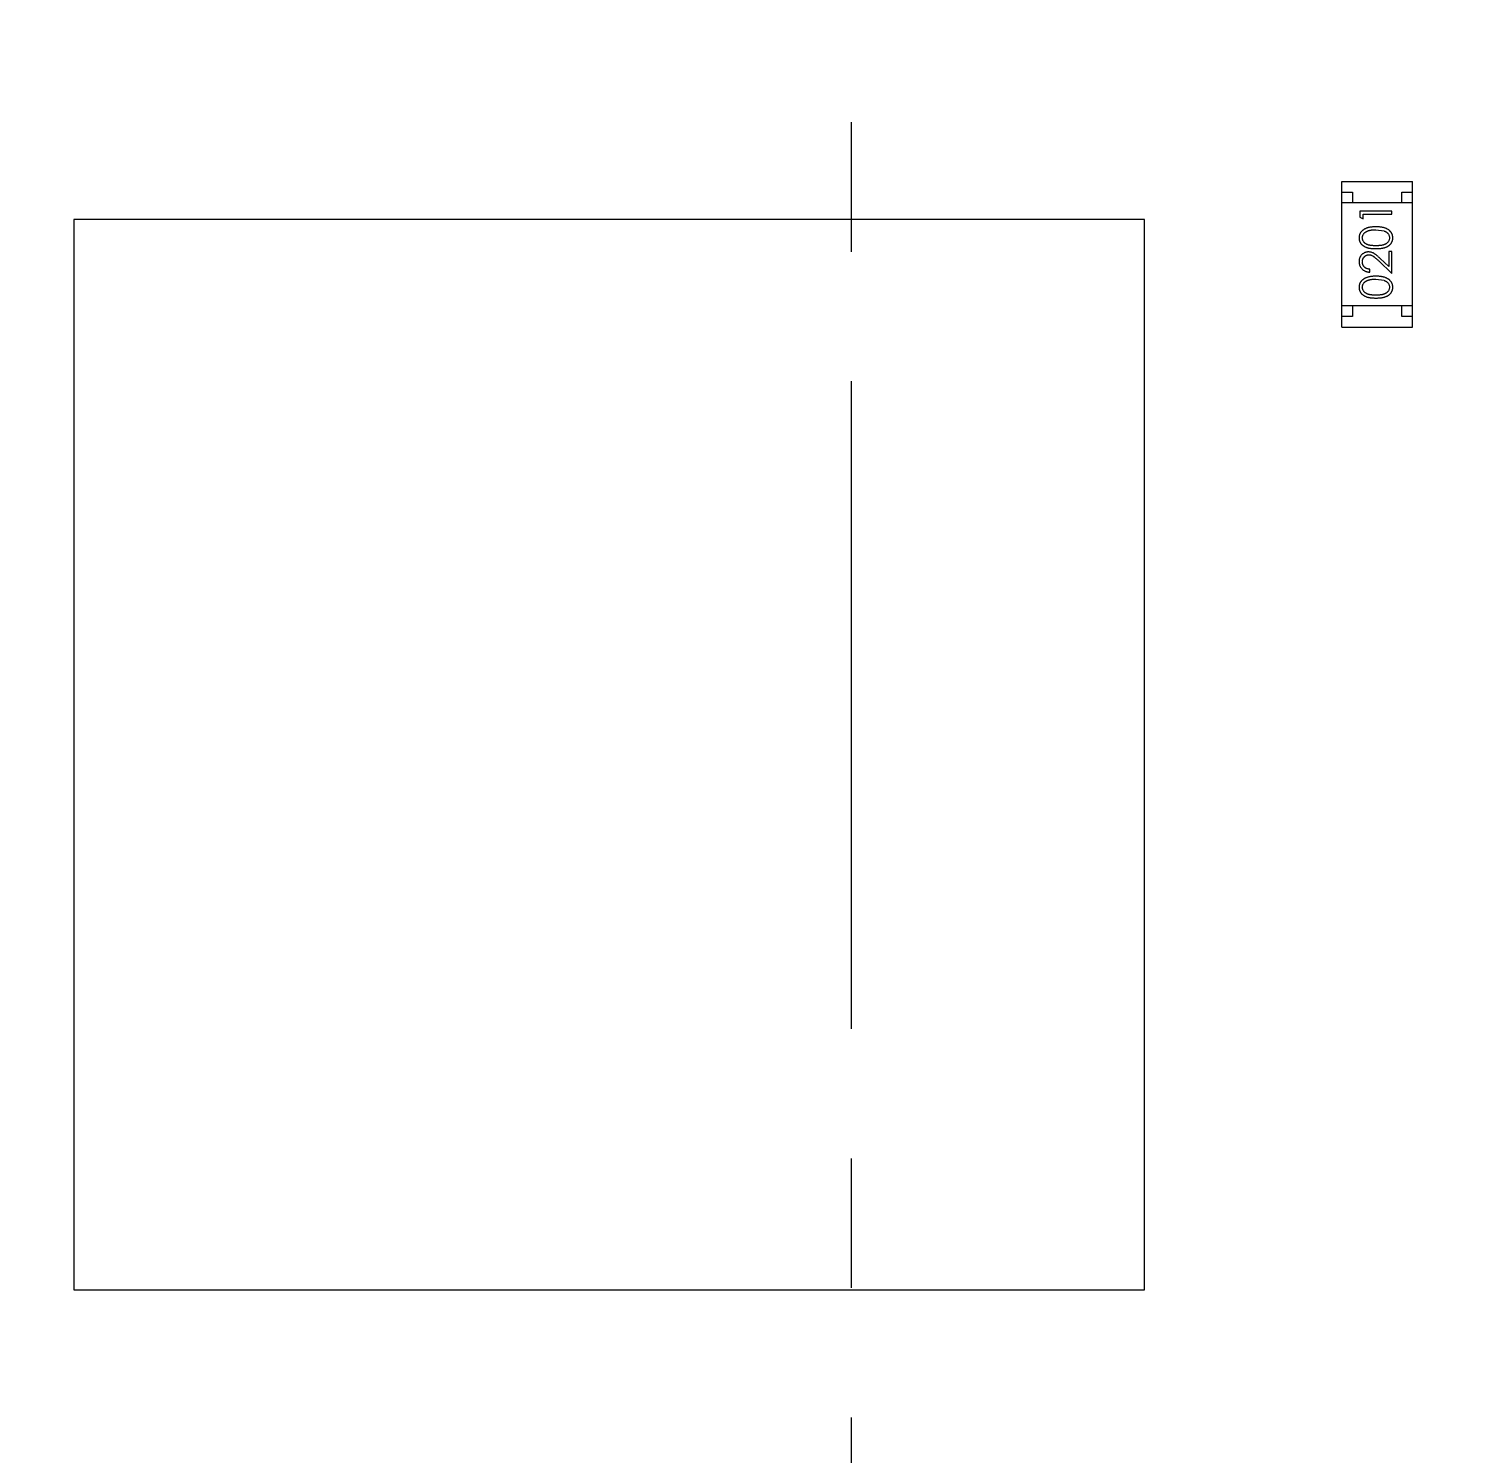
# Model space of a CAD drawing. Header units: inches. Extents: x 398 to 599, y 40 to 151.
# Drawn here: x 549.91 to 556.66, y 97.72 to 104.38 of the extents above; entities that cross this region are included whole.
import ezdxf

# ---------------------------------------------------------------- set-up
doc = ezdxf.new("R2010")
doc.units = ezdxf.units.IN
doc.header["$LTSCALE"] = 1.21
doc.header["$MEASUREMENT"] = 0
doc.linetypes.add('CENTER', pattern=[2, 1.25, -0.25, 0.25, -0.25])
doc.layers.get('0').update_dxf_attribs({"linetype": 'CONTINUOUS'})

msp = doc.modelspace()

# ---------------------------------------------------------------- linework, layer by layer
at = {"color": 4, "linetype": 'CENTER', "ltscale": 2}
msp.add_line((553.751, 117.2562), (553.751, 68.4022), dxfattribs=at)
at = {"color": 7, "linetype": 'Continuous'}
for p, q in [((556.0417, 102.989), (556.0417, 103.669)), ((556.0417, 103.669), (556.3717, 103.669)), ((556.3717, 102.989), (556.3717, 103.669)), ((556.0417, 103.619), (556.0917, 103.619)), ((556.0917, 103.619), (556.0917, 103.569)), ((556.3217, 103.569), (556.3217, 103.619)), ((556.3217, 103.619), (556.3717, 103.619)), ((556.3717, 103.569), (556.0417, 103.569)), ((556.1264, 103.5308), (556.1264, 103.5031)), ((556.2764, 103.5308), (556.1264, 103.5308)), ((556.2764, 103.5173), (556.2764, 103.5308)), ((550.1204, 103.4923), (550.1204, 98.4923)), ((555.1204, 103.4923), (550.1204, 103.4923)), ((555.1205, 98.4923), (555.1204, 103.4923)), ((556.1264, 103.5031), (556.1418, 103.4943)), ((556.1418, 103.4943), (556.1418, 103.5173)), ((556.1418, 103.5173), (556.2764, 103.5173)), ((556.2014, 103.4443), (556.2391, 103.4386)), ((556.261, 103.3423), (556.261, 103.2725)), ((556.2764, 103.3423), (556.261, 103.3423)), ((556.2764, 103.2404), (556.2764, 103.3423)), ((556.2143, 103.2986), (556.2764, 103.2404)), ((556.261, 103.2725), (556.2209, 103.3101)), ((556.1725, 103.2462), (556.1725, 103.2596)), ((556.2014, 103.2135), (556.2391, 103.2078)), ((556.3717, 103.089), (556.0417, 103.089)), ((556.0917, 103.089), (556.0917, 103.039)), ((556.3217, 103.039), (556.3217, 103.089)), ((556.0917, 103.039), (556.0417, 103.039)), ((556.3717, 103.039), (556.3217, 103.039)), ((556.0417, 102.989), (556.3717, 102.989)), ((550.1204, 98.4923), (555.1205, 98.4923))]:
    msp.add_line(p, q, dxfattribs=at)
for radius, start, end in [(23, 281.22586, 258.77532), (22.75, 294.44334, 241.13427)]:
    msp.add_arc((553.751, 92.925), radius, start, end, dxfattribs=at)
for points, knots in [([(556.2014, 103.4577), (556.1991, 103.4577), (556.1947, 103.4576), (556.1881, 103.4573), (556.1819, 103.4568), (556.176, 103.4561), (556.1706, 103.4551), (556.1654, 103.4539), (556.1607, 103.4525), (556.1563, 103.4509), (556.1522, 103.4491), (556.1483, 103.4472), (556.1448, 103.4451), (556.1415, 103.4429), (556.1385, 103.4404), (556.1357, 103.4379), (556.1332, 103.4351), (556.1309, 103.4323), (556.1289, 103.4293), (556.1272, 103.4262), (556.1258, 103.423), (556.1246, 103.4198), (556.1237, 103.4164), (556.123, 103.413), (556.1226, 103.4095), (556.1226, 103.4071), (556.1225, 103.4059)], [0, 0, 0, 0, 0.065278, 0.127205, 0.186168, 0.241675, 0.294115, 0.343609, 0.390387, 0.434463, 0.476646, 0.517002, 0.555936, 0.593716, 0.630057, 0.665601, 0.700745, 0.734917, 0.768681, 0.802087, 0.834849, 0.867433, 0.900138, 0.932806, 0.966212, 1, 1, 1, 1]), ([(556.1225, 103.4059), (556.1226, 103.4048), (556.1226, 103.4024), (556.123, 103.399), (556.1237, 103.3956), (556.1246, 103.3923), (556.1258, 103.3891), (556.1272, 103.386), (556.1289, 103.3829), (556.1309, 103.38), (556.1331, 103.3772), (556.1356, 103.3745), (556.1383, 103.3721), (556.1412, 103.3697), (556.1445, 103.3676), (556.1479, 103.3655), (556.1516, 103.3637), (556.1556, 103.3621), (556.1599, 103.3606), (556.1646, 103.3593), (556.1697, 103.3582), (556.1752, 103.3573), (556.1812, 103.3566), (556.1876, 103.3561), (556.1944, 103.3558), (556.199, 103.3558), (556.2014, 103.3558)], [0, 0, 0, 0, 0.033742, 0.066533, 0.099153, 0.13154, 0.164087, 0.196563, 0.229707, 0.263315, 0.297504, 0.331686, 0.366482, 0.4021, 0.438958, 0.476748, 0.515985, 0.556589, 0.599519, 0.645765, 0.695487, 0.748721, 0.805687, 0.866754, 0.931405, 1, 1, 1, 1]), ([(556.1379, 103.4064), (556.138, 103.408), (556.1382, 103.4113), (556.1394, 103.4162), (556.1416, 103.4208), (556.1439, 103.4246), (556.1462, 103.4274), (556.1482, 103.4295), (556.1504, 103.4314), (556.1529, 103.4332), (556.1556, 103.4349), (556.1586, 103.4365), (556.1617, 103.4379), (556.1652, 103.4393), (556.1688, 103.4404), (556.1727, 103.4415), (556.1769, 103.4423), (556.1813, 103.443), (556.186, 103.4435), (556.1909, 103.444), (556.1961, 103.4442), (556.1996, 103.4442), (556.2014, 103.4443)], [0, 0, 0, 0, 0.059689, 0.119507, 0.181075, 0.246162, 0.279894, 0.314468, 0.350403, 0.387474, 0.426147, 0.466624, 0.508745, 0.553328, 0.600058, 0.649177, 0.700552, 0.754894, 0.811825, 0.871514, 0.934319, 1, 1, 1, 1]), ([(556.2014, 103.3693), (556.1994, 103.3693), (556.1955, 103.3693), (556.1898, 103.3695), (556.1845, 103.3699), (556.1796, 103.3704), (556.1751, 103.371), (556.171, 103.3718), (556.1672, 103.3727), (556.1638, 103.3738), (556.1607, 103.3751), (556.1578, 103.3764), (556.1551, 103.3779), (556.1526, 103.3795), (556.1502, 103.3813), (556.1481, 103.3832), (556.1462, 103.3852), (556.1439, 103.3881), (556.1416, 103.3918), (556.1394, 103.3965), (556.1382, 103.4014), (556.138, 103.4047), (556.1379, 103.4064)], [0, 0, 0, 0, 0.073302, 0.142286, 0.206253, 0.266017, 0.321612, 0.372532, 0.419497, 0.462398, 0.502825, 0.541489, 0.579034, 0.615143, 0.650298, 0.684912, 0.718701, 0.752189, 0.817245, 0.879117, 0.939613, 1, 1, 1, 1]), ([(556.2802, 103.4059), (556.2802, 103.4071), (556.2802, 103.4095), (556.2797, 103.413), (556.2791, 103.4165), (556.2781, 103.4198), (556.2769, 103.4231), (556.2755, 103.4263), (556.2737, 103.4293), (556.2718, 103.4324), (556.2695, 103.4353), (556.267, 103.438), (556.2642, 103.4406), (556.2611, 103.443), (556.2578, 103.4452), (556.2543, 103.4473), (556.2505, 103.4492), (556.2464, 103.451), (556.242, 103.4526), (556.2373, 103.454), (556.2322, 103.4551), (556.2267, 103.4561), (556.2209, 103.4568), (556.2147, 103.4573), (556.2082, 103.4576), (556.2037, 103.4577), (556.2014, 103.4577)], [0, 0, 0, 0, 0.033824, 0.067298, 0.10028, 0.133019, 0.165736, 0.198792, 0.232372, 0.266409, 0.301016, 0.336196, 0.371972, 0.408574, 0.446394, 0.485225, 0.525372, 0.567224, 0.611081, 0.65775, 0.70702, 0.759235, 0.814484, 0.873227, 0.934937, 1, 1, 1, 1]), ([(556.2648, 103.4064), (556.2648, 103.4047), (556.2646, 103.4014), (556.2633, 103.3966), (556.2612, 103.3918), (556.2588, 103.3881), (556.2565, 103.3852), (556.2546, 103.3831), (556.2525, 103.3813), (556.2502, 103.3795), (556.2477, 103.3779), (556.2449, 103.3764), (556.242, 103.375), (556.2389, 103.3738), (556.2355, 103.3727), (556.2318, 103.3718), (556.2276, 103.371), (556.2231, 103.3703), (556.2182, 103.3699), (556.2129, 103.3695), (556.2073, 103.3693), (556.2034, 103.3693), (556.2014, 103.3693)], [0, 0, 0, 0, 0.060034, 0.120278, 0.182348, 0.247919, 0.281641, 0.315701, 0.350322, 0.385703, 0.421819, 0.459196, 0.497866, 0.538301, 0.58121, 0.628183, 0.679403, 0.734699, 0.794074, 0.858416, 0.927049, 1, 1, 1, 1]), ([(556.2014, 103.3558), (556.2038, 103.3558), (556.2085, 103.3558), (556.2152, 103.3561), (556.2216, 103.3566), (556.2275, 103.3574), (556.2331, 103.3583), (556.2382, 103.3593), (556.2429, 103.3606), (556.2473, 103.3621), (556.2513, 103.3638), (556.255, 103.3657), (556.2585, 103.3677), (556.2617, 103.3699), (556.2646, 103.3722), (556.2674, 103.3747), (556.2698, 103.3773), (556.272, 103.3801), (556.2739, 103.383), (556.2756, 103.3861), (556.2771, 103.3891), (556.2782, 103.3923), (556.2791, 103.3956), (556.2798, 103.399), (556.2802, 103.4024), (556.2802, 103.4048), (556.2802, 103.4059)], [0, 0, 0, 0, 0.068113, 0.132564, 0.193427, 0.250218, 0.303569, 0.353576, 0.400235, 0.443586, 0.484619, 0.524292, 0.56238, 0.599049, 0.63494, 0.669782, 0.704009, 0.737842, 0.771098, 0.803896, 0.836415, 0.868639, 0.900715, 0.933378, 0.966213, 1, 1, 1, 1]), ([(556.2391, 103.4386), (556.2401, 103.4382), (556.2422, 103.4374), (556.2451, 103.4361), (556.2478, 103.4346), (556.2504, 103.433), (556.2527, 103.4313), (556.2548, 103.4294), (556.2567, 103.4274), (556.259, 103.4246), (556.2613, 103.4209), (556.2633, 103.4162), (556.2646, 103.4114), (556.2648, 103.4081), (556.2648, 103.4064)], [0, 0, 0, 0, 0.075949, 0.148549, 0.218996, 0.286119, 0.351826, 0.416074, 0.478265, 0.540325, 0.660405, 0.774606, 0.887187, 1, 1, 1, 1]), ([(556.1671, 103.3404), (556.1656, 103.3404), (556.1627, 103.3403), (556.1584, 103.3397), (556.1543, 103.3387), (556.1502, 103.3374), (556.1464, 103.3356), (556.1427, 103.3334), (556.1391, 103.3308), (556.1358, 103.3279), (556.1326, 103.3247), (556.13, 103.3212), (556.1277, 103.3174), (556.1258, 103.3134), (556.1243, 103.3092), (556.1233, 103.3047), (556.1227, 103.3), (556.1226, 103.2967), (556.1225, 103.2951)], [0, 0, 0, 0, 0.06271, 0.123347, 0.183401, 0.242828, 0.302097, 0.36242, 0.423725, 0.487032, 0.550491, 0.612709, 0.674265, 0.73617, 0.799211, 0.863483, 0.930525, 1, 1, 1, 1]), ([(556.2209, 103.3101), (556.2194, 103.3115), (556.2164, 103.3143), (556.2121, 103.3182), (556.208, 103.3218), (556.2041, 103.325), (556.2005, 103.3278), (556.1971, 103.3303), (556.1939, 103.3324), (556.1901, 103.3347), (556.1853, 103.337), (556.1794, 103.339), (556.1734, 103.3402), (556.1692, 103.3403), (556.1671, 103.3404)], [0, 0, 0, 0, 0.09953, 0.192079, 0.277712, 0.357454, 0.429648, 0.495771, 0.555538, 0.608657, 0.707578, 0.804328, 0.901298, 1, 1, 1, 1]), ([(556.1225, 103.2951), (556.1226, 103.2934), (556.1227, 103.2901), (556.1233, 103.2853), (556.1245, 103.2807), (556.126, 103.2762), (556.128, 103.272), (556.1304, 103.268), (556.1333, 103.2642), (556.1366, 103.2606), (556.1402, 103.2574), (556.1441, 103.2545), (556.1482, 103.2521), (556.1526, 103.25), (556.1572, 103.2484), (556.1621, 103.2472), (556.1672, 103.2464), (556.1708, 103.2463), (556.1725, 103.2462)], [0, 0, 0, 0, 0.06445, 0.126725, 0.187421, 0.247417, 0.306749, 0.366595, 0.427749, 0.490235, 0.553031, 0.614805, 0.676505, 0.738096, 0.801021, 0.864897, 0.931209, 1, 1, 1, 1]), ([(556.1379, 103.2944), (556.138, 103.2955), (556.138, 103.2977), (556.1384, 103.301), (556.1391, 103.3041), (556.1401, 103.307), (556.1414, 103.3099), (556.1429, 103.3126), (556.1448, 103.3151), (556.1469, 103.3175), (556.1492, 103.3197), (556.1516, 103.3216), (556.1541, 103.3233), (556.1567, 103.3246), (556.1595, 103.3257), (556.1623, 103.3264), (556.1653, 103.3269), (556.1673, 103.3269), (556.1683, 103.3269)], [0, 0, 0, 0, 0.068027, 0.133505, 0.19695, 0.26027, 0.322741, 0.384982, 0.448465, 0.513424, 0.578224, 0.640011, 0.700094, 0.760067, 0.819012, 0.877878, 0.938035, 1, 1, 1, 1]), ([(556.1725, 103.2596), (556.1712, 103.2598), (556.1686, 103.26), (556.1648, 103.2608), (556.1613, 103.2617), (556.1579, 103.2629), (556.1549, 103.2644), (556.152, 103.2662), (556.1494, 103.2682), (556.147, 103.2704), (556.1449, 103.2729), (556.143, 103.2755), (556.1414, 103.2783), (556.1402, 103.2812), (556.1392, 103.2843), (556.1384, 103.2875), (556.138, 103.2909), (556.138, 103.2932), (556.1379, 103.2944)], [0, 0, 0, 0, 0.073648, 0.143686, 0.210962, 0.275557, 0.338064, 0.399311, 0.4594, 0.51934, 0.579024, 0.637809, 0.695959, 0.754122, 0.813113, 0.873453, 0.935561, 1, 1, 1, 1]), ([(556.1683, 103.3269), (556.17, 103.3269), (556.1732, 103.3268), (556.178, 103.3257), (556.1826, 103.324), (556.1864, 103.322), (556.1896, 103.32), (556.1923, 103.3181), (556.1952, 103.3158), (556.1985, 103.3131), (556.202, 103.31), (556.2058, 103.3066), (556.21, 103.3027), (556.2128, 103.3), (556.2143, 103.2986)], [0, 0, 0, 0, 0.088014, 0.174976, 0.2638, 0.355443, 0.406413, 0.465519, 0.533076, 0.609353, 0.693899, 0.787171, 0.889197, 1, 1, 1, 1]), ([(556.2014, 103.2269), (556.1991, 103.2269), (556.1947, 103.2269), (556.1881, 103.2266), (556.1819, 103.226), (556.176, 103.2253), (556.1706, 103.2243), (556.1654, 103.2232), (556.1607, 103.2218), (556.1563, 103.2202), (556.1522, 103.2183), (556.1483, 103.2164), (556.1448, 103.2143), (556.1415, 103.2121), (556.1385, 103.2097), (556.1357, 103.2071), (556.1332, 103.2044), (556.1309, 103.2015), (556.1289, 103.1985), (556.1272, 103.1954), (556.1258, 103.1923), (556.1246, 103.189), (556.1237, 103.1857), (556.123, 103.1822), (556.1226, 103.1787), (556.1226, 103.1764), (556.1225, 103.1752)], [0, 0, 0, 0, 0.065278, 0.127205, 0.186168, 0.241675, 0.294115, 0.343609, 0.390387, 0.434463, 0.476646, 0.517002, 0.555936, 0.593716, 0.630057, 0.665601, 0.700745, 0.734917, 0.768681, 0.802087, 0.834849, 0.867433, 0.900138, 0.932806, 0.966212, 1, 1, 1, 1]), ([(556.1379, 103.1756), (556.138, 103.1773), (556.1382, 103.1805), (556.1394, 103.1854), (556.1416, 103.1901), (556.1439, 103.1938), (556.1462, 103.1967), (556.1482, 103.1987), (556.1504, 103.2007), (556.1529, 103.2025), (556.1556, 103.2042), (556.1586, 103.2057), (556.1617, 103.2072), (556.1652, 103.2085), (556.1688, 103.2096), (556.1727, 103.2107), (556.1769, 103.2115), (556.1813, 103.2123), (556.186, 103.2128), (556.1909, 103.2132), (556.1961, 103.2134), (556.1996, 103.2135), (556.2014, 103.2135)], [0, 0, 0, 0, 0.059689, 0.119507, 0.181075, 0.246162, 0.279894, 0.314468, 0.350403, 0.387474, 0.426147, 0.466624, 0.508745, 0.553328, 0.600058, 0.649177, 0.700552, 0.754894, 0.811825, 0.871514, 0.934319, 1, 1, 1, 1]), ([(556.2802, 103.1752), (556.2802, 103.1764), (556.2802, 103.1787), (556.2797, 103.1823), (556.2791, 103.1857), (556.2781, 103.189), (556.2769, 103.1923), (556.2755, 103.1955), (556.2737, 103.1986), (556.2718, 103.2016), (556.2695, 103.2045), (556.267, 103.2072), (556.2642, 103.2098), (556.2611, 103.2122), (556.2578, 103.2145), (556.2543, 103.2165), (556.2505, 103.2185), (556.2464, 103.2202), (556.242, 103.2219), (556.2373, 103.2232), (556.2322, 103.2244), (556.2267, 103.2253), (556.2209, 103.226), (556.2147, 103.2266), (556.2082, 103.2269), (556.2037, 103.2269), (556.2014, 103.2269)], [0, 0, 0, 0, 0.033824, 0.067298, 0.10028, 0.133019, 0.165736, 0.198792, 0.232372, 0.266409, 0.301016, 0.336196, 0.371972, 0.408574, 0.446394, 0.485225, 0.525372, 0.567224, 0.611081, 0.65775, 0.70702, 0.759235, 0.814484, 0.873227, 0.934937, 1, 1, 1, 1]), ([(556.2391, 103.2078), (556.2401, 103.2074), (556.2422, 103.2067), (556.2451, 103.2053), (556.2478, 103.2039), (556.2504, 103.2023), (556.2527, 103.2005), (556.2548, 103.1987), (556.2567, 103.1967), (556.259, 103.1938), (556.2613, 103.1902), (556.2633, 103.1854), (556.2646, 103.1806), (556.2648, 103.1773), (556.2648, 103.1756)], [0, 0, 0, 0, 0.075949, 0.148549, 0.218996, 0.286119, 0.351826, 0.416074, 0.478265, 0.540325, 0.660405, 0.774606, 0.887187, 1, 1, 1, 1]), ([(556.1225, 103.1752), (556.1226, 103.174), (556.1226, 103.1717), (556.123, 103.1682), (556.1237, 103.1648), (556.1246, 103.1615), (556.1258, 103.1583), (556.1272, 103.1552), (556.1289, 103.1522), (556.1309, 103.1492), (556.1331, 103.1464), (556.1356, 103.1437), (556.1383, 103.1413), (556.1412, 103.139), (556.1445, 103.1368), (556.1479, 103.1348), (556.1516, 103.133), (556.1556, 103.1313), (556.1599, 103.1298), (556.1646, 103.1285), (556.1697, 103.1274), (556.1752, 103.1266), (556.1812, 103.1259), (556.1876, 103.1254), (556.1944, 103.1251), (556.199, 103.125), (556.2014, 103.125)], [0, 0, 0, 0, 0.033742, 0.066533, 0.099153, 0.13154, 0.164087, 0.196563, 0.229707, 0.263315, 0.297504, 0.331686, 0.366482, 0.4021, 0.438958, 0.476748, 0.515985, 0.556589, 0.599519, 0.645765, 0.695487, 0.748721, 0.805687, 0.866754, 0.931405, 1, 1, 1, 1]), ([(556.2014, 103.1385), (556.1994, 103.1385), (556.1955, 103.1385), (556.1898, 103.1388), (556.1845, 103.1391), (556.1796, 103.1396), (556.1751, 103.1402), (556.171, 103.141), (556.1672, 103.142), (556.1638, 103.143), (556.1607, 103.1443), (556.1578, 103.1456), (556.1551, 103.1471), (556.1526, 103.1488), (556.1502, 103.1505), (556.1481, 103.1524), (556.1462, 103.1544), (556.1439, 103.1573), (556.1416, 103.161), (556.1394, 103.1657), (556.1382, 103.1706), (556.138, 103.174), (556.1379, 103.1756)], [0, 0, 0, 0, 0.073302, 0.142286, 0.206253, 0.266017, 0.321612, 0.372532, 0.419497, 0.462398, 0.502825, 0.541489, 0.579034, 0.615143, 0.650298, 0.684912, 0.718701, 0.752189, 0.817245, 0.879117, 0.939613, 1, 1, 1, 1]), ([(556.2648, 103.1756), (556.2648, 103.174), (556.2646, 103.1707), (556.2633, 103.1658), (556.2612, 103.1611), (556.2588, 103.1573), (556.2565, 103.1544), (556.2546, 103.1524), (556.2525, 103.1505), (556.2502, 103.1487), (556.2477, 103.1471), (556.2449, 103.1456), (556.242, 103.1443), (556.2389, 103.143), (556.2355, 103.1419), (556.2318, 103.141), (556.2276, 103.1402), (556.2231, 103.1396), (556.2182, 103.1391), (556.2129, 103.1388), (556.2073, 103.1385), (556.2034, 103.1385), (556.2014, 103.1385)], [0, 0, 0, 0, 0.060034, 0.120278, 0.182348, 0.247919, 0.281641, 0.315701, 0.350322, 0.385703, 0.421819, 0.459196, 0.497866, 0.538301, 0.58121, 0.628183, 0.679403, 0.734699, 0.794074, 0.858416, 0.927049, 1, 1, 1, 1]), ([(556.2014, 103.125), (556.2038, 103.125), (556.2085, 103.1251), (556.2152, 103.1254), (556.2216, 103.1259), (556.2275, 103.1266), (556.2331, 103.1275), (556.2382, 103.1285), (556.2429, 103.1299), (556.2473, 103.1314), (556.2513, 103.1331), (556.255, 103.1349), (556.2585, 103.1369), (556.2617, 103.1391), (556.2646, 103.1414), (556.2674, 103.1439), (556.2698, 103.1466), (556.272, 103.1493), (556.2739, 103.1523), (556.2756, 103.1553), (556.2771, 103.1584), (556.2782, 103.1616), (556.2791, 103.1648), (556.2798, 103.1682), (556.2802, 103.1717), (556.2802, 103.174), (556.2802, 103.1752)], [0, 0, 0, 0, 0.068113, 0.132564, 0.193427, 0.250218, 0.303569, 0.353576, 0.400235, 0.443586, 0.484619, 0.524292, 0.56238, 0.599049, 0.63494, 0.669782, 0.704009, 0.737842, 0.771098, 0.803896, 0.836415, 0.868639, 0.900715, 0.933378, 0.966213, 1, 1, 1, 1])]:
    msp.add_open_spline(points, degree=3, knots=knots, dxfattribs=at)

doc.saveas('drawing.dxf')
